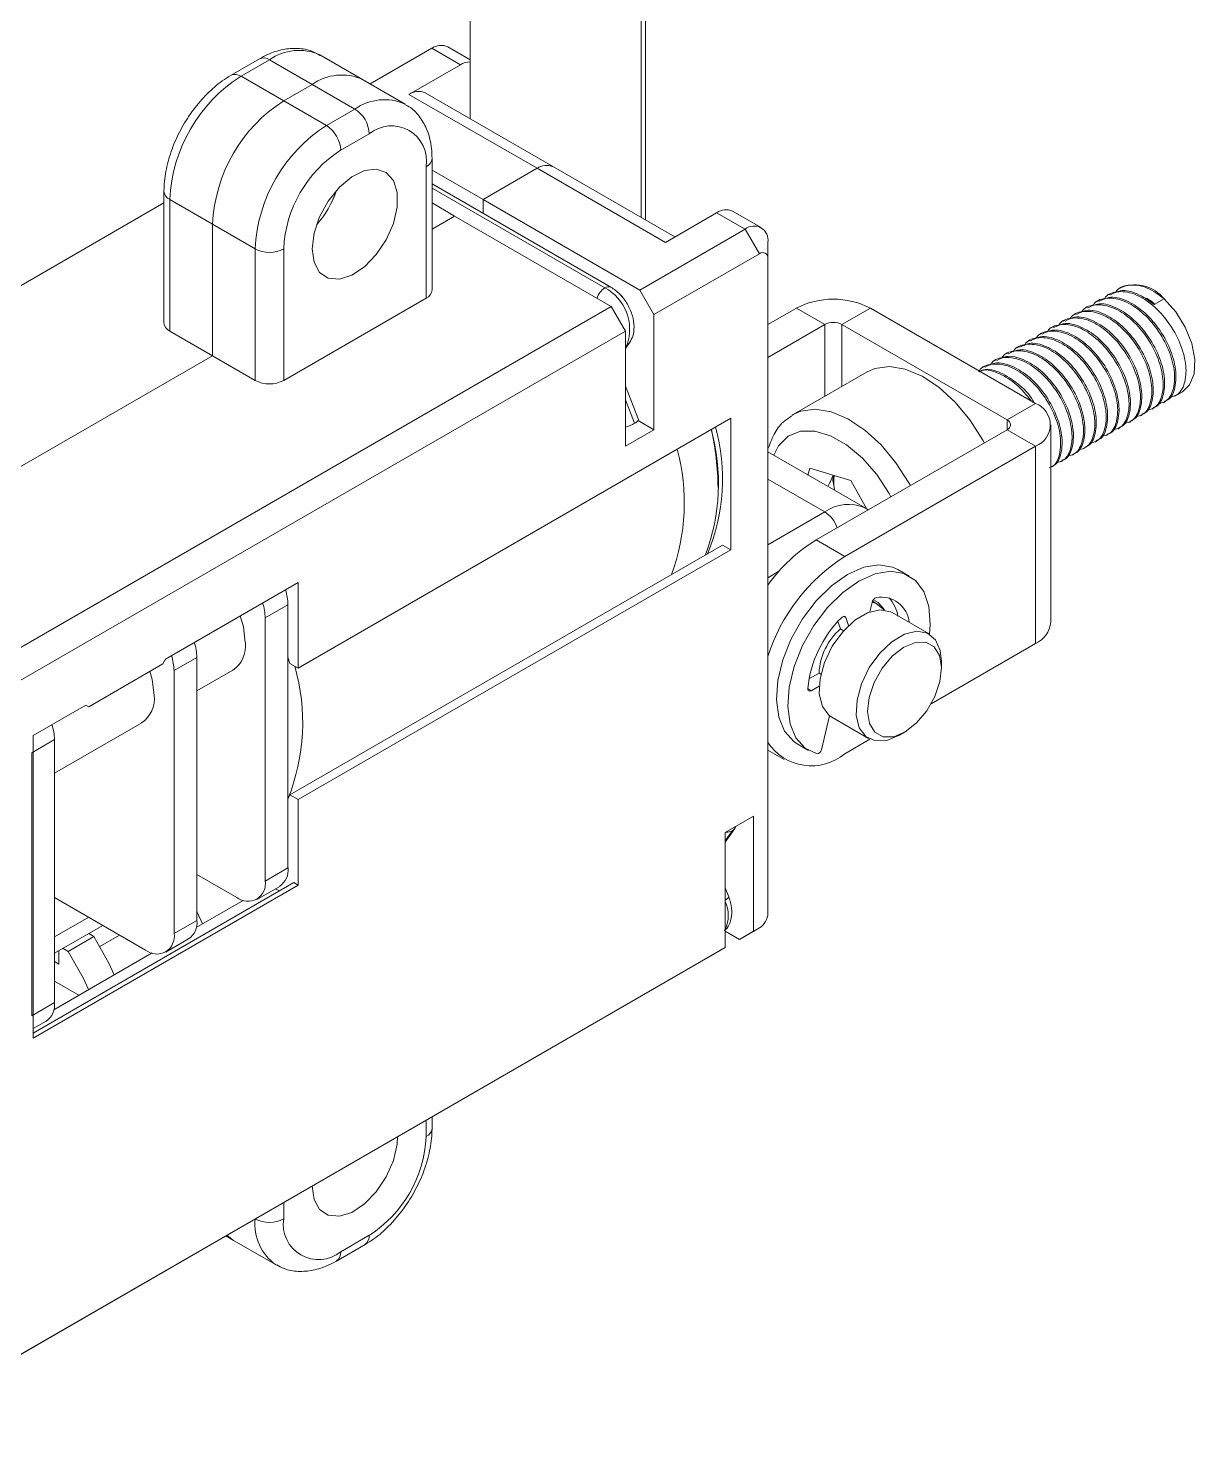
# Paper-space layout '시트4_ENG_with accessory' of a CAD drawing. Header units: inches. Extents: x 0.2 to 16.3, y 0.2 to 11.5.
# Drawn here: x 13.916 to 15.057, y 8.543 to 9.919 of the extents above; entities that cross this region are included whole.
import ezdxf

# ---------------------------------------------------------------- set-up
doc = ezdxf.new("R2010")
doc.units = ezdxf.units.IN
doc.header["$MEASUREMENT"] = 0

psp = doc.layouts.new('시트4_ENG_with accessory')

# ---------------------------------------------------------------- linework, layer by layer
at = {"color": 7, "linetype": 'Continuous', "lineweight": 18}
for p, q in [((14.3482, 9.8307), (14.3482, 10.0345)), ((14.5194, 9.9951), (14.5194, 9.7318)), ((14.5152, 9.991), (14.5152, 9.7342)), ((14.3106, 9.8996), (14.2504, 9.8648)), ((14.3106, 9.8996), (14.3385, 9.8835)), ((14.3482, 9.8885), (14.3264, 9.9011)), ((14.1421, 9.8893), (14.1143, 9.8733)), ((14.1519, 9.8884), (14.1241, 9.8723)), ((14.1937, 9.8642), (14.1519, 9.8884)), ((14.2429, 9.8691), (14.2011, 9.8932)), ((14.3385, 9.8835), (14.2883, 9.8546)), ((14.1241, 9.8723), (14.1659, 9.8482)), ((14.2847, 9.845), (14.2429, 9.8691)), ((14.1659, 9.8482), (14.1937, 9.8642)), ((14.2354, 9.8401), (14.1937, 9.8642)), ((14.4136, 9.7823), (14.2883, 9.8546)), ((14.4294, 9.7838), (14.3041, 9.8561)), ((14.1659, 9.8482), (14.2076, 9.8241)), ((14.2076, 9.8241), (14.2354, 9.8401)), ((14.2494, 9.816), (14.2215, 9.8)), ((14.3108, 9.6633), (14.3108, 9.7919)), ((14.305, 9.6553), (14.305, 9.7839)), ((14.3108, 9.7805), (14.3607, 9.7517)), ((14.3607, 9.7517), (14.4136, 9.7823)), ((14.5389, 9.7099), (14.4136, 9.7823)), ((14.5481, 9.7153), (14.4294, 9.7838)), ((14.0487, 9.7598), (14.0487, 9.6312)), ((14.4857, 9.6661), (14.3108, 9.767)), ((14.0487, 9.7484), (13.7274, 9.5629)), ((14.0963, 9.7276), (14.0545, 9.7517)), ((14.0545, 9.7517), (14.0545, 9.6231)), ((14.3108, 9.7484), (14.3329, 9.7356)), ((14.5138, 9.6633), (14.3607, 9.7517)), ((14.3607, 9.7382), (14.3607, 9.7517)), ((14.3108, 9.7229), (14.3329, 9.7356)), ((14.486, 9.6473), (14.3329, 9.7356)), ((14.5389, 9.7099), (14.589, 9.7389)), ((14.6168, 9.7228), (14.589, 9.7389)), ((14.6326, 9.7243), (14.6047, 9.7404)), ((14.138, 9.7035), (14.0963, 9.7276)), ((14.0963, 9.599), (14.0963, 9.7276)), ((14.5138, 9.6633), (14.6168, 9.7228)), ((14.6168, 9.7228), (14.6308, 9.6987)), ((14.138, 9.5749), (14.138, 9.7035)), ((14.1659, 9.7035), (14.1659, 9.5749)), ((14.6391, 9.7099), (14.6391, 9.6939)), ((14.6308, 9.6987), (14.5278, 9.6392)), ((14.6391, 9.0541), (14.6391, 9.6939)), ((14.5278, 9.6392), (14.5138, 9.6633)), ((14.9854, 9.6662), (14.9835, 9.6651)), ((14.1659, 9.5749), (14.305, 9.6553)), ((14.9626, 9.653), (14.9613, 9.6522)), ((14.9738, 9.6595), (14.9724, 9.6587)), ((15.0266, 9.6546), (15.0169, 9.649)), ((13.7705, 9.2342), (14.486, 9.6473)), ((14.486, 9.6473), (14.4999, 9.6231)), ((14.5278, 9.6392), (14.5278, 9.5267)), ((14.6391, 9.6295), (14.667, 9.6456)), ((14.6948, 9.6295), (14.667, 9.6456)), ((14.7115, 9.6295), (14.7393, 9.6456)), ((14.7393, 9.6456), (14.9008, 9.5524)), ((14.9404, 9.6402), (14.939, 9.6394)), ((14.9515, 9.6466), (14.9501, 9.6458)), ((14.4999, 9.6231), (13.7845, 9.2101)), ((14.0545, 9.6231), (14.0963, 9.599)), ((14.4999, 9.6231), (14.4999, 9.5106)), ((14.6391, 9.5974), (14.6948, 9.6295)), ((14.7115, 9.6295), (14.873, 9.5363)), ((14.907, 9.6209), (14.9056, 9.6201)), ((14.9181, 9.6273), (14.9167, 9.6265)), ((14.9292, 9.6337), (14.9278, 9.6329)), ((14.4999, 9.6061), (14.5039, 9.6118)), ((14.8847, 9.608), (14.8833, 9.6072)), ((14.8958, 9.6145), (14.8944, 9.6137)), ((13.6174, 9.3226), (14.0963, 9.599)), ((14.138, 9.5749), (14.0963, 9.599)), ((14.8624, 9.5952), (14.861, 9.5944)), ((14.8736, 9.6016), (14.8722, 9.6008)), ((14.7363, 9.5833), (14.6639, 9.5415)), ((14.8513, 9.5887), (14.8499, 9.5879)), ((14.5126, 9.5366), (14.4999, 9.5692)), ((14.873, 9.5363), (14.9008, 9.5524)), ((15.0259, 9.5531), (15.0273, 9.554)), ((15.037, 9.5596), (15.0445, 9.5639)), ((14.1798, 9.2937), (14.6029, 9.5379)), ((14.6029, 9.4094), (14.6029, 9.5379)), ((14.6625, 9.5406), (14.6639, 9.5415)), ((15.0036, 9.5403), (15.005, 9.5411)), ((15.0147, 9.5467), (15.0161, 9.5475)), ((14.4999, 9.5106), (14.5278, 9.5267)), ((14.5123, 9.5356), (14.5278, 9.5267)), ((14.6864, 9.419), (14.873, 9.5267)), ((14.873, 9.5267), (14.9008, 9.5106)), ((14.9158, 9.3386), (14.9158, 9.5315)), ((14.9813, 9.5274), (14.9827, 9.5282)), ((14.9925, 9.5339), (14.9939, 9.5347)), ((14.7143, 9.4029), (14.9008, 9.5106)), ((14.9008, 9.3177), (14.9008, 9.5106)), ((14.9591, 9.5146), (14.9604, 9.5154)), ((14.9702, 9.521), (14.9716, 9.5218)), ((14.7342, 9.4502), (14.6391, 9.5051)), ((14.9368, 9.5017), (14.9382, 9.5025)), ((14.9479, 9.5082), (14.9493, 9.509)), ((14.6803, 9.489), (14.6783, 9.4824)), ((14.7202, 9.4772), (14.6803, 9.489)), ((14.9158, 9.4896), (14.9159, 9.4897)), ((14.9256, 9.4953), (14.927, 9.4961)), ((14.736, 9.449), (14.7202, 9.4772)), ((14.1717, 9.1697), (14.5948, 9.414)), ((14.5948, 9.414), (14.6029, 9.4094)), ((14.7143, 9.4029), (14.6864, 9.419)), ((14.1798, 9.1651), (14.6029, 9.4094)), ((14.7774, 9.3837), (14.7663, 9.3901)), ((14.0503, 9.3025), (14.1798, 9.3772)), ((14.1798, 9.2937), (14.1798, 9.3772)), ((14.7466, 9.356), (14.7414, 9.359)), ((14.1478, 9.3427), (14.17, 9.3555)), ((14.17, 9.3555), (14.17, 9.0984)), ((14.7388, 9.3487), (14.741, 9.3578)), ((14.7967, 9.3271), (14.7605, 9.348)), ((14.1478, 9.3427), (14.1478, 9.0855)), ((14.7076, 9.3393), (14.7101, 9.332)), ((14.7132, 9.3302), (14.7101, 9.332)), ((14.7154, 9.343), (14.718, 9.3352)), ((14.9008, 9.3177), (14.7988, 9.2588)), ((14.0587, 9.2913), (14.0809, 9.3041)), ((14.0809, 9.3041), (14.0809, 9.0469)), ((14.1717, 9.2983), (14.17, 9.3045)), ((14.0475, 9.2977), (13.9752, 9.2559)), ((14.0475, 9.2977), (14.0503, 9.3025)), ((14.0587, 9.2913), (14.0587, 9.0341)), ((14.0809, 9.2713), (14.116, 9.2915)), ((14.1717, 9.2983), (14.1798, 9.2937)), ((14.8089, 9.2936), (14.8089, 9.3)), ((14.6892, 9.2888), (14.6793, 9.2831)), ((14.6893, 9.276), (14.6815, 9.2715)), ((14.691, 9.2877), (14.6892, 9.2888)), ((13.9209, 9.2278), (13.9724, 9.2575)), ((13.9724, 9.2575), (13.9752, 9.2559)), ((13.9752, 9.2559), (13.9724, 9.2575)), ((13.9417, 9.1909), (14.027, 9.2401)), ((14.6915, 9.2139), (14.6995, 9.247)), ((14.7015, 9.2457), (14.7376, 9.2248)), ((13.9195, 9.2109), (13.9417, 9.2238)), ((13.9209, 9.2278), (13.9209, 8.932)), ((13.9417, 9.2238), (13.9417, 8.9666)), ((14.7388, 9.2242), (14.7143, 9.21)), ((14.7672, 9.2277), (14.7727, 9.2309)), ((13.9195, 9.2109), (13.9195, 8.9537)), ((14.6391, 9.2135), (14.6552, 9.2042)), ((14.6679, 9.2196), (14.679, 9.2132)), ((14.17, 9.1654), (14.1717, 9.1697)), ((14.1717, 9.1697), (14.1798, 9.1651)), ((14.1798, 9.0815), (14.1798, 9.1651)), ((14.5974, 9.1329), (14.6252, 9.149)), ((14.6252, 9.0364), (14.6252, 9.149)), ((14.5974, 9.1234), (14.6067, 9.1368)), ((14.5974, 9.0204), (14.5974, 9.1329)), ((14.1478, 9.0855), (14.17, 9.0984)), ((14.1756, 9.0839), (13.9209, 8.9369)), ((14.1199, 9.0694), (14.0809, 9.0919)), ((14.1756, 9.0839), (14.1798, 9.0815)), ((13.9209, 8.932), (14.1798, 9.0815)), ((14.1396, 9.0675), (14.1619, 9.0803)), ((14.1579, 9.078), (14.1617, 9.0759)), ((14.6008, 9.0701), (14.5974, 9.0789)), ((14.0308, 9.018), (13.9417, 9.0694)), ((14.1262, 9.0666), (14.0802, 9.0401)), ((13.9752, 9.0502), (13.9417, 9.0309)), ((13.9891, 9.0421), (13.9417, 9.0148)), ((14.0587, 9.0341), (14.0809, 9.0469)), ((13.9551, 9.0167), (13.9801, 9.0312)), ((13.9752, 9.0341), (13.9801, 9.0312)), ((13.986, 9.0215), (14.0054, 9.0327)), ((14.0505, 9.0161), (14.0728, 9.0289)), ((14.6113, 9.0284), (14.5974, 9.0364)), ((14.6113, 9.0284), (14.6252, 9.0364)), ((14.6168, 9.0316), (14.6113, 9.0284)), ((14.6168, 9.0316), (14.6308, 9.0397)), ((14.6252, 9.0364), (14.6308, 9.0397)), ((13.7845, 8.5511), (14.5974, 9.0204)), ((14.0371, 9.0152), (13.941, 8.9597)), ((13.9459, 9.0172), (13.9459, 9.0043)), ((13.9501, 9.0196), (13.9551, 9.0167)), ((14.5974, 9.0204), (14.5834, 9.0123)), ((14.5834, 9.0123), (13.7705, 8.5431)), ((13.9417, 9.0068), (13.9459, 9.0043)), ((13.9417, 8.9875), (13.9654, 8.9738)), ((13.9195, 8.9537), (13.9417, 8.9666)), ((13.9209, 8.9412), (13.9336, 8.9486)), ((14.3108, 8.8436), (14.3108, 8.855)), ((14.1092, 8.7385), (14.1166, 8.7342)), ((14.1102, 8.7391), (14.1166, 8.7342)), ((14.1166, 8.7342), (14.1584, 8.7101)), ((14.2175, 8.714), (14.2453, 8.7301)), ((14.2215, 8.723), (14.2494, 8.7391))]:
    psp.add_line(p, q, dxfattribs=at)
at = {"color": 8, "linetype": 'Continuous', "lineweight": 18}
for p, q in [((14.4798, 9.6655), (14.3108, 9.763)), ((14.4971, 9.6569), (14.4953, 9.658)), ((14.6948, 9.6295), (14.6948, 9.5593)), ((14.7115, 9.569), (14.7115, 9.6295)), ((14.5015, 9.6096), (14.4999, 9.6089)), ((14.4999, 9.6073), (14.5015, 9.6096)), ((14.5088, 9.533), (14.4999, 9.5559)), ((14.873, 9.5363), (14.873, 9.5267)), ((14.6948, 9.4463), (14.6391, 9.4784)), ((14.6391, 9.4142), (14.6948, 9.4463)), ((14.65, 9.3883), (14.6391, 9.382)), ((14.7154, 9.343), (14.7132, 9.3442)), ((14.6815, 9.2715), (14.6782, 9.2734)), ((14.6043, 9.1346), (14.5974, 9.1247)), ((14.305, 8.8355), (14.305, 8.8516)), ((14.1659, 8.7713), (14.1659, 8.7552)), ((14.138, 8.7552), (14.138, 8.7552)), ((14.138, 8.7552), (14.138, 8.7552))]:
    psp.add_line(p, q, dxfattribs=at)
at = {"color": 7, "linetype": 'Continuous', "lineweight": 18, "flags": 128}
for points in [[(14.1955, 9.6904), (14.1937, 9.7035), (14.1955, 9.7188), (14.2009, 9.7349), (14.2094, 9.7503), (14.2202, 9.7637), (14.2323, 9.7739), (14.2447, 9.78), (14.2563, 9.7814), (14.2661, 9.7781), (14.2731, 9.7703), (14.2767, 9.7587), (14.2767, 9.7443), (14.2731, 9.7284), (14.2661, 9.7125), (14.2563, 9.6979), (14.2447, 9.686), (14.2323, 9.6777), (14.2202, 9.6739), (14.2094, 9.6749), (14.2009, 9.6805), (14.1955, 9.6904)], [(15.0445, 9.5639), (15.0514, 9.5705), (15.0558, 9.5815), (15.0565, 9.5954), (15.0536, 9.611), (15.0472, 9.6271), (15.0379, 9.642), (15.0266, 9.6546)], [(14.8507, 9.5141), (14.8493, 9.5166), (14.8367, 9.5363), (14.8222, 9.5537), (14.8063, 9.5682), (14.7898, 9.5791), (14.7734, 9.586), (14.7579, 9.5885), (14.7438, 9.5866), (14.7363, 9.5833)], [(14.7663, 9.3901), (14.7611, 9.3925), (14.7477, 9.3947), (14.7328, 9.3922), (14.7171, 9.3852), (14.7013, 9.374), (14.6864, 9.3593), (14.673, 9.3417), (14.662, 9.3222), (14.6538, 9.3018), (14.6489, 9.2815), (14.6475, 9.2625), (14.6497, 9.2457), (14.6555, 9.2319), (14.6644, 9.2219), (14.6679, 9.2196)], [(14.7971, 9.3268), (14.7978, 9.3364), (14.7964, 9.3538), (14.7915, 9.3684), (14.7833, 9.3793), (14.7722, 9.3861), (14.7589, 9.3883), (14.7439, 9.3858), (14.7282, 9.3788), (14.7124, 9.3676), (14.6975, 9.3528), (14.6842, 9.3353), (14.6731, 9.3157), (14.6649, 9.2953), (14.66, 9.2751), (14.6586, 9.2561), (14.6609, 9.2392), (14.6666, 9.2255), (14.6755, 9.2155), (14.6872, 9.2098), (14.6872, 9.2098)], [(14.7423, 9.3605), (14.7469, 9.3579), (14.7532, 9.3505)], [(14.7605, 9.348), (14.7589, 9.3488), (14.7485, 9.3507), (14.7365, 9.3478), (14.7241, 9.3404), (14.7123, 9.3291), (14.7021, 9.315), (14.6945, 9.2992), (14.6901, 9.2832), (14.6894, 9.2684), (14.6924, 9.2562), (14.6988, 9.2476), (14.7015, 9.2457)], [(14.7527, 9.3505), (14.745, 9.3568), (14.7411, 9.3582)], [(14.1232, 9.3446), (14.1264, 9.3339), (14.1283, 9.3186)], [(14.7111, 9.3429), (14.7117, 9.3435), (14.7124, 9.3439), (14.713, 9.3442), (14.7137, 9.3443), (14.7142, 9.3442), (14.7147, 9.3439), (14.7151, 9.3435), (14.7154, 9.343)], [(14.8089, 9.3), (14.8077, 9.3108), (14.803, 9.3214), (14.7951, 9.3279), (14.7847, 9.3298), (14.7727, 9.3269), (14.7603, 9.3195), (14.7485, 9.3082), (14.7383, 9.2941), (14.7307, 9.2783), (14.7263, 9.2623), (14.7256, 9.2475), (14.7285, 9.2353), (14.7349, 9.2267), (14.7442, 9.2224), (14.7555, 9.2229), (14.7678, 9.2281), (14.7678, 9.2281)], [(14.7621, 9.2266), (14.7733, 9.2313), (14.7845, 9.24), (14.7945, 9.2519), (14.8024, 9.2658), (14.8073, 9.2804), (14.8089, 9.2943), (14.807, 9.306), (14.8017, 9.3145), (14.7935, 9.3189), (14.7834, 9.3188), (14.7722, 9.3142), (14.761, 9.3055), (14.751, 9.2936), (14.7431, 9.2796), (14.7381, 9.265), (14.7366, 9.2512), (14.7385, 9.2394), (14.7438, 9.2309), (14.7519, 9.2265), (14.7621, 9.2266)], [(14.035, 9.2905), (14.0373, 9.2824), (14.0392, 9.2672)], [(14.0865, 9.0437), (14.0811, 9.055), (14.0809, 9.0553)], [(14.0002, 8.9939), (13.9948, 9.0052), (13.9801, 9.0312)], [(13.9751, 8.9794), (13.9697, 8.9907), (13.9551, 9.0167)], [(14.2772, 8.8356), (14.2767, 8.8281), (14.2731, 8.8122), (14.2661, 8.7963), (14.2563, 8.7817), (14.2447, 8.7698), (14.2323, 8.7615), (14.2202, 8.7577), (14.2094, 8.7587), (14.2009, 8.7643), (14.1955, 8.7742), (14.1937, 8.7873)], [(14.1166, 8.7342), (14.1166, 8.7342), (14.1102, 8.7391)]]:
    psp.add_lwpolyline(points, dxfattribs=at)
at = {"color": 8, "linetype": 'Continuous', "lineweight": 18, "flags": 128}
for points in [[(14.5015, 9.6096), (14.503, 9.6107), (14.5039, 9.6118)], [(14.6639, 9.5415), (14.6714, 9.5448), (14.6855, 9.5467), (14.701, 9.5442), (14.7174, 9.5373), (14.7339, 9.5264), (14.7498, 9.5119), (14.7643, 9.4945), (14.7769, 9.4749), (14.7785, 9.4721)], [(14.7594, 9.4611), (14.7578, 9.4642), (14.7456, 9.4828), (14.7315, 9.499), (14.7161, 9.512), (14.7003, 9.5209), (14.685, 9.5254), (14.671, 9.5253), (14.659, 9.5204), (14.6496, 9.5111), (14.6448, 9.5018)], [(14.5974, 9.0667), (14.5985, 9.0674), (14.5996, 9.0683), (14.6004, 9.0691), (14.6008, 9.0697), (14.6008, 9.0701)]]:
    psp.add_lwpolyline(points, dxfattribs=at)
at = {"color": 8, "linetype": 'Continuous', "lineweight": 18}
for centre, radius, start, end in [((14.1808, 9.8481), 0.0495, 65.693, 125.6175), ((14.1462, 9.8803), 0.0099, 54.3826, 114.3071), ((14.1183, 9.8642), 0.0099, 54.384, 114.2919), ((14.2643, 9.7998), 0.0496, 66.1068, 125.5813), ((14.301, 9.7929), 0.0099, 294.3765, 354.2898), ((14.0586, 9.7608), 0.0099, 185.7102, 245.6245), ((14.4897, 9.6501), 0.0183, 122.6975, 163.615), ((14.4832, 9.6609), 0.00569, 64.193, 127.0929), ((14.7179, 9.4141), 0.0396, 65.8361, 125.605), ((14.6784, 9.4208), 0.0303, 19.4095, 57.3194), ((13.9847, 9.2404), 0.1997, 338.1164, 15.9986), ((14.5679, 9.0518), 0.0325, 334.9661, 25.0339), ((14.301, 8.8446), 0.0099, 294.3752, 354.3054), ((14.1861, 8.7498), 0.0484, 173.6629, 235.4035), ((14.2395, 8.7381), 0.0099, 305.7098, 5.6188), ((14.2117, 8.7221), 0.0099, 305.707, 5.6193)]:
    psp.add_arc(centre, radius, start, end, dxfattribs=at)
at = {"color": 7, "linetype": 'Continuous', "lineweight": 18}
for centre, radius, start, end in [((14.3198, 9.8867), 0.0158, 65.693, 125.6176), ((14.349, 9.8668), 0.0197, 92.3148, 122.2656), ((14.2056, 9.7449), 0.1513, 122.6055, 177.3945), ((14.2225, 9.824), 0.0495, 65.6931, 125.6175), ((14.2976, 9.8417), 0.0158, 65.6931, 125.6176), ((14.2474, 9.7208), 0.1513, 122.6055, 177.3945), ((14.2191, 9.8147), 0.0303, 2.6056, 57.3944), ((14.2891, 9.6966), 0.1513, 122.6055, 177.3945), ((14.1913, 9.7986), 0.0303, 2.6056, 57.3944), ((14.2711, 9.7894), 0.0344, 350.7859, 129.2032), ((14.2867, 9.698), 0.121, 122.6055, 177.3945), ((14.4228, 9.7694), 0.0158, 65.6931, 125.6176), ((14.1233, 9.7924), 0.0993, 318.5615, 341.534), ((14.1228, 9.7927), 0.0999, 318.6346, 341.3708), ((14.5982, 9.726), 0.0158, 65.6931, 125.6176), ((14.6255, 9.7121), 0.0138, 350.7858, 129.2036), ((14.1519, 9.7304), 0.0303, 242.6097, 297.3903), ((14.634, 9.6947), 0.00516, 350.7854, 129.2032), ((14.301, 9.6643), 0.0099, 294.3748, 354.3052), ((14.4573, 9.6246), 0.0467, 341.2216, 61.1897), ((14.9981, 9.6323), 0.0361, 37.9855, 110.5926), ((14.7031, 9.5757), 0.0787, 62.6095, 117.3905), ((14.0586, 9.6322), 0.0099, 185.6945, 245.6259), ((14.7031, 9.6134), 0.0182, 62.6101, 117.3899), ((14.1519, 9.6018), 0.0303, 242.6097, 297.3903), ((14.8929, 9.5315), 0.0223, 290.7837, 69.2163), ((14.4842, 9.5771), 0.0505, 288.159, 299.1724), ((14.5069, 9.5387), 0.00599, 287.8963, 339.7354), ((14.3895, 9.4744), 0.2013, 339.6573, 15.1175), ((14.404, 9.4789), 0.1908, 337.3776, 15.3245), ((14.3287, 9.4688), 0.2617, 0.3455, 12.8315), ((14.8711, 9.5315), 0.00516, 290.7847, 69.2153), ((14.3561, 9.4551), 0.2013, 339.6573, 15.1175), ((14.7698, 9.2825), 0.16, 121.4188, 144.7975), ((14.8132, 9.2491), 0.1829, 122.7512, 162.1576), ((14.1198, 9.3546), 0.0502, 1.0501, 18.0511), ((14.7474, 9.3565), 0.0065, 108.494, 169.0186), ((14.7499, 9.3355), 0.0276, 5.768, 99.4674), ((14.7317, 9.3388), 0.035, 9.3644, 42.2052), ((14.0975, 9.3418), 0.0502, 1.0504, 18.0559), ((14.7906, 9.2628), 0.1129, 134.7865, 174.4341), ((14.7505, 9.2858), 0.0614, 131.1928, 177.1959), ((14.8902, 9.3411), 0.0257, 294.3746, 354.3054), ((14.0307, 9.3032), 0.0502, 1.0505, 18.0559), ((14.0995, 9.3153), 0.029, 304.8224, 6.4898), ((14.0084, 9.2903), 0.0502, 1.0505, 18.0559), ((14.0104, 9.2639), 0.029, 304.8223, 6.4899), ((14.6802, 9.2732), 0.00211, 164.8051, 308.0946), ((13.8915, 9.2228), 0.0502, 1.051, 18.0552), ((14.6816, 9.249), 0.0509, 213.3937, 309.9366), ((14.6868, 9.2145), 0.00468, 274.3482, 352.7982), ((14.6006, 9.1411), 0.00748, 299.5912, 342.8757), ((14.5995, 9.1435), 0.0102, 263.3852, 298.347), ((14.1509, 9.0962), 0.0193, 304.7946, 6.5177), ((14.1308, 9.0828), 0.0172, 230.7969, 9.2139), ((14.0624, 9.0445), 0.0187, 303.7436, 7.5687), ((14.621, 9.0549), 0.0182, 302.6062, 357.3941), ((14.0417, 9.0313), 0.0172, 230.797, 9.2137), ((13.9232, 8.9641), 0.0187, 303.7614, 7.5506), ((14.1842, 8.841), 0.121, 302.6056, 357.3945), ((14.1519, 8.782), 0.0303, 242.6097, 297.3903), ((14.1998, 8.7497), 0.0344, 170.7859, 309.2034)]:
    psp.add_arc(centre, radius, start, end, dxfattribs=at)
for points, knots in [([(14.2012, 9.8926), (14.1986, 9.8941), (14.1921, 9.8981), (14.1794, 9.9), (14.1646, 9.8989), (14.152, 9.8947), (14.1447, 9.8908), (14.1421, 9.8893)], [0, 0, 0, 0, 0.141222, 0.368388, 0.600899, 0.854611, 1, 1, 1, 1]), ([(14.1143, 9.8733), (14.1114, 9.8715), (14.103, 9.8662), (14.0904, 9.8551), (14.0772, 9.8398), (14.066, 9.8224), (14.0572, 9.8037), (14.0512, 9.7845), (14.0489, 9.7696), (14.0488, 9.7615), (14.0487, 9.7598)], [0, 0, 0, 0, 0.074617, 0.217776, 0.367191, 0.519612, 0.671642, 0.820086, 0.962742, 1, 1, 1, 1]), ([(14.3108, 9.7919), (14.3107, 9.7952), (14.3104, 9.8044), (14.3072, 9.8184), (14.2999, 9.8318), (14.2921, 9.8408), (14.286, 9.8437), (14.2841, 9.8447)], [0, 0, 0, 0, 0.159724, 0.4448503, 0.6772438, 0.8968728, 1, 1, 1, 1]), ([(14.5039, 9.6118), (14.5051, 9.6138), (14.5078, 9.6186), (14.5087, 9.6278), (14.507, 9.6387), (14.5021, 9.6496), (14.4951, 9.6594), (14.4887, 9.664), (14.4857, 9.6661)], [0, 0, 0, 0, 0.110564, 0.259092, 0.433166, 0.628435, 0.826169, 1, 1, 1, 1]), ([(15.0314, 9.5584), (15.0344, 9.5591), (15.0421, 9.5611), (15.0482, 9.575), (15.0481, 9.5923), (15.0424, 9.6124), (15.0314, 9.6319), (15.0168, 9.6482), (15, 9.6594), (14.9835, 9.663), (14.9711, 9.6598), (14.9682, 9.655), (14.9678, 9.6542)], [0, 0, 0, 0, 0.055766, 0.142329, 0.252976, 0.382086, 0.528075, 0.667434, 0.791275, 0.896266, 0.982793, 1, 1, 1, 1]), ([(15.0169, 9.649), (15.0116, 9.6528), (15.0018, 9.66), (14.9854, 9.6644), (14.9772, 9.6603), (14.9742, 9.6587)], [0, 0, 0, 0, 0.424515, 0.784413, 1, 1, 1, 1]), ([(15.0266, 9.6546), (15.0212, 9.6586), (15.0113, 9.666), (14.9946, 9.6694), (14.9822, 9.6662), (14.9794, 9.6614), (14.9789, 9.6606)], [0, 0, 0, 0, 0.3723803, 0.688081, 0.9482585, 1, 1, 1, 1]), ([(15.0092, 9.5455), (15.0121, 9.5463), (15.0198, 9.5482), (15.0259, 9.5621), (15.0258, 9.5795), (15.0201, 9.5996), (15.0091, 9.619), (14.9945, 9.6354), (14.9777, 9.6466), (14.9612, 9.6501), (14.9488, 9.6469), (14.946, 9.6421), (14.9455, 9.6413)], [0, 0, 0, 0, 0.055766, 0.142329, 0.252976, 0.382086, 0.528075, 0.667434, 0.791275, 0.896266, 0.982793, 1, 1, 1, 1]), ([(15.0157, 9.5483), (15.0168, 9.5486), (15.0224, 9.5504), (15.0271, 9.5632), (15.0273, 9.5802), (15.0215, 9.6004), (15.0105, 9.6198), (14.9958, 9.6363), (14.9794, 9.647), (14.9631, 9.6516), (14.955, 9.6474), (14.9519, 9.6458)], [0, 0, 0, 0, 0.022825, 0.116458, 0.236142, 0.375797, 0.533709, 0.684449, 0.818405, 0.931971, 1, 1, 1, 1]), ([(15.0203, 9.5519), (15.0233, 9.5527), (15.0309, 9.5546), (15.0371, 9.5685), (15.037, 9.5859), (15.0312, 9.606), (15.0203, 9.6254), (15.0056, 9.6418), (14.9889, 9.653), (14.9724, 9.6565), (14.9599, 9.6534), (14.9571, 9.6485), (14.9566, 9.6477)], [0, 0, 0, 0, 0.055766, 0.142329, 0.252976, 0.382086, 0.528075, 0.667434, 0.791275, 0.896266, 0.982793, 1, 1, 1, 1]), ([(15.0269, 9.5547), (15.028, 9.5551), (15.0335, 9.5568), (15.0383, 9.5696), (15.0384, 9.5866), (15.0326, 9.6069), (15.0217, 9.6262), (15.0069, 9.6427), (14.9905, 9.6534), (14.9743, 9.658), (14.9661, 9.6538), (14.963, 9.6523)], [0, 0, 0, 0, 0.022825, 0.116458, 0.236142, 0.375797, 0.533709, 0.684449, 0.818405, 0.931971, 1, 1, 1, 1]), ([(15.0175, 9.6493), (15.0142, 9.6522), (15.0106, 9.6553), (15.006, 9.656), (15.0055, 9.6561)], [0, 0, 0, 0, 0.893205, 1, 1, 1, 1]), ([(14.9869, 9.5326), (14.9899, 9.5334), (14.9975, 9.5354), (15.0036, 9.5492), (15.0036, 9.5666), (14.9978, 9.5867), (14.9868, 9.6061), (14.9722, 9.6225), (14.9555, 9.6337), (14.939, 9.6372), (14.9265, 9.6341), (14.9237, 9.6292), (14.9232, 9.6284)], [0, 0, 0, 0, 0.055766, 0.142328, 0.252976, 0.382086, 0.528074, 0.667434, 0.791275, 0.896266, 0.982793, 1, 1, 1, 1]), ([(14.9935, 9.5354), (14.9946, 9.5358), (15.0001, 9.5375), (15.0048, 9.5503), (15.005, 9.5673), (14.9992, 9.5876), (14.9883, 9.6069), (14.9735, 9.6235), (14.9571, 9.6341), (14.9409, 9.6387), (14.9327, 9.6345), (14.9296, 9.633)], [0, 0, 0, 0, 0.022825, 0.116458, 0.236142, 0.375797, 0.533709, 0.684449, 0.818405, 0.931971, 1, 1, 1, 1]), ([(14.998, 9.5391), (15.001, 9.5398), (15.0087, 9.5418), (15.0148, 9.5557), (15.0147, 9.573), (15.009, 9.5932), (14.998, 9.6126), (14.9833, 9.629), (14.9666, 9.6401), (14.9501, 9.6437), (14.9377, 9.6405), (14.9348, 9.6357), (14.9344, 9.6349)], [0, 0, 0, 0, 0.055766, 0.142329, 0.252976, 0.382086, 0.528075, 0.667434, 0.791275, 0.896266, 0.982793, 1, 1, 1, 1]), ([(15.0046, 9.5419), (15.0057, 9.5422), (15.0113, 9.544), (15.016, 9.5568), (15.0162, 9.5737), (15.0103, 9.594), (14.9994, 9.6133), (14.9846, 9.6299), (14.9683, 9.6406), (14.952, 9.6452), (14.9438, 9.641), (14.9408, 9.6394)], [0, 0, 0, 0, 0.0228248, 0.1164578, 0.236142, 0.3757974, 0.5337086, 0.684449, 0.818405, 0.9319713, 1, 1, 1, 1]), ([(14.9646, 9.5198), (14.9676, 9.5206), (14.9753, 9.5225), (14.9814, 9.5364), (14.9813, 9.5538), (14.9756, 9.5739), (14.9646, 9.5933), (14.9499, 9.6097), (14.9332, 9.6209), (14.9167, 9.6244), (14.9043, 9.6212), (14.9014, 9.6164), (14.901, 9.6156)], [0, 0, 0, 0, 0.055766, 0.142329, 0.252976, 0.382086, 0.528075, 0.667434, 0.791275, 0.896266, 0.982793, 1, 1, 1, 1]), ([(14.9712, 9.5226), (14.9723, 9.5229), (14.9779, 9.5247), (14.9826, 9.5375), (14.9827, 9.5545), (14.9769, 9.5747), (14.966, 9.594), (14.9512, 9.6106), (14.9349, 9.6213), (14.9186, 9.6259), (14.9104, 9.6217), (14.9074, 9.6201)], [0, 0, 0, 0, 0.022825, 0.116458, 0.236142, 0.375797, 0.533709, 0.684449, 0.818405, 0.931972, 1, 1, 1, 1]), ([(14.9757, 9.5262), (14.9787, 9.527), (14.9864, 9.5289), (14.9925, 9.5428), (14.9924, 9.5602), (14.9867, 9.5803), (14.9757, 9.5997), (14.9611, 9.6161), (14.9443, 9.6273), (14.9278, 9.6308), (14.9154, 9.6276), (14.9126, 9.6228), (14.9121, 9.622)], [0, 0, 0, 0, 0.055766, 0.142328, 0.252976, 0.382087, 0.528074, 0.667433, 0.791275, 0.896266, 0.982793, 1, 1, 1, 1]), ([(14.9823, 9.529), (14.9834, 9.5294), (14.989, 9.5311), (14.9937, 9.5439), (14.9939, 9.5609), (14.9881, 9.5811), (14.9771, 9.6005), (14.9624, 9.617), (14.946, 9.6277), (14.9297, 9.6323), (14.9216, 9.6281), (14.9185, 9.6265)], [0, 0, 0, 0, 0.022825, 0.116458, 0.236142, 0.375797, 0.533709, 0.684449, 0.818405, 0.931972, 1, 1, 1, 1]), ([(14.9423, 9.5069), (14.9453, 9.5077), (14.953, 9.5096), (14.9591, 9.5235), (14.959, 9.5409), (14.9533, 9.561), (14.9423, 9.5804), (14.9277, 9.5968), (14.9109, 9.608), (14.8944, 9.6115), (14.882, 9.6084), (14.8792, 9.6035), (14.8787, 9.6027)], [0, 0, 0, 0, 0.055766, 0.142329, 0.252976, 0.382086, 0.528075, 0.667434, 0.791275, 0.896266, 0.982793, 1, 1, 1, 1]), ([(14.9489, 9.5097), (14.95, 9.5101), (14.9556, 9.5118), (14.9603, 9.5246), (14.9605, 9.5416), (14.9547, 9.5619), (14.9437, 9.5812), (14.929, 9.5977), (14.9126, 9.6084), (14.8963, 9.613), (14.8881, 9.6088), (14.8851, 9.6073)], [0, 0, 0, 0, 0.022825, 0.116458, 0.236143, 0.375798, 0.533709, 0.68445, 0.818405, 0.931971, 1, 1, 1, 1]), ([(14.9535, 9.5134), (14.9565, 9.5141), (14.9641, 9.5161), (14.9702, 9.53), (14.9701, 9.5473), (14.9644, 9.5674), (14.9534, 9.5869), (14.9388, 9.6032), (14.922, 9.6144), (14.9056, 9.618), (14.8931, 9.6148), (14.8903, 9.61), (14.8898, 9.6092)], [0, 0, 0, 0, 0.055766, 0.142329, 0.252976, 0.382086, 0.528075, 0.667434, 0.791275, 0.896266, 0.982793, 1, 1, 1, 1]), ([(14.9601, 9.5162), (14.9611, 9.5165), (14.9667, 9.5182), (14.9714, 9.531), (14.9716, 9.548), (14.9658, 9.5683), (14.9549, 9.5876), (14.9401, 9.6042), (14.9237, 9.6149), (14.9074, 9.6195), (14.8993, 9.6153), (14.8962, 9.6137)], [0, 0, 0, 0, 0.022825, 0.116458, 0.236142, 0.375797, 0.533709, 0.684449, 0.818405, 0.931971, 1, 1, 1, 1]), ([(14.9155, 9.4904), (14.9166, 9.4908), (14.9222, 9.4925), (14.9269, 9.5053), (14.9271, 9.5223), (14.9212, 9.5426), (14.9103, 9.5619), (14.8956, 9.5785), (14.8792, 9.5891), (14.8629, 9.5937), (14.8547, 9.5895), (14.8517, 9.588)], [0, 0, 0, 0, 0.0228252, 0.116458, 0.2361423, 0.3757972, 0.5337089, 0.6844497, 0.8184052, 0.9319715, 1, 1, 1, 1]), ([(14.9201, 9.4941), (14.9231, 9.4948), (14.9307, 9.4968), (14.9368, 9.5107), (14.9367, 9.528), (14.931, 9.5482), (14.92, 9.5676), (14.9054, 9.584), (14.8886, 9.5951), (14.8722, 9.5987), (14.8597, 9.5955), (14.8569, 9.5907), (14.8564, 9.5899)], [0, 0, 0, 0, 0.055766, 0.142329, 0.252976, 0.382086, 0.528075, 0.667434, 0.791275, 0.896266, 0.982793, 1, 1, 1, 1]), ([(14.9266, 9.4969), (14.9277, 9.4972), (14.9333, 9.499), (14.938, 9.5118), (14.9382, 9.5287), (14.9324, 9.549), (14.9215, 9.5683), (14.9067, 9.5849), (14.8903, 9.5956), (14.874, 9.6002), (14.8659, 9.596), (14.8628, 9.5944)], [0, 0, 0, 0, 0.0228252, 0.116458, 0.2361423, 0.3757972, 0.5337089, 0.6844497, 0.8184052, 0.9319715, 1, 1, 1, 1]), ([(14.9312, 9.5005), (14.9342, 9.5013), (14.9418, 9.5032), (14.948, 9.5171), (14.9479, 9.5345), (14.9422, 9.5546), (14.9312, 9.574), (14.9165, 9.5904), (14.8998, 9.6016), (14.8833, 9.6051), (14.8708, 9.6019), (14.868, 9.5971), (14.8675, 9.5963)], [0, 0, 0, 0, 0.055766, 0.142329, 0.252976, 0.382086, 0.528075, 0.667434, 0.791275, 0.896266, 0.982793, 1, 1, 1, 1]), ([(14.9378, 9.5033), (14.9389, 9.5036), (14.9445, 9.5054), (14.9492, 9.5182), (14.9493, 9.5352), (14.9435, 9.5554), (14.9326, 9.5748), (14.9178, 9.5913), (14.9015, 9.602), (14.8852, 9.6066), (14.877, 9.6024), (14.874, 9.6008)], [0, 0, 0, 0, 0.022825, 0.116458, 0.236142, 0.375798, 0.533709, 0.684449, 0.818405, 0.931971, 1, 1, 1, 1]), ([(14.9141, 9.4896), (14.9152, 9.49), (14.9208, 9.4917), (14.9255, 9.5045), (14.9257, 9.5215), (14.9199, 9.5418), (14.9089, 9.5611), (14.8943, 9.5775), (14.8775, 9.5887), (14.861, 9.5922), (14.8486, 9.5891), (14.8457, 9.5843), (14.8453, 9.5834)], [0, 0, 0, 0, 0.02186, 0.111531, 0.226152, 0.359898, 0.511129, 0.655491, 0.78378, 0.892542, 0.982175, 1, 1, 1, 1]), ([(14.8995, 9.5531), (14.8991, 9.5538), (14.8952, 9.5611), (14.8842, 9.572), (14.8681, 9.5825), (14.8535, 9.5873), (14.8468, 9.5842), (14.8453, 9.5834)], [0, 0, 0, 0, 0.03822, 0.373925, 0.672248, 0.925164, 1, 1, 1, 1]), ([(14.8967, 9.5547), (14.892, 9.5605), (14.8831, 9.5715), (14.8667, 9.5815), (14.853, 9.5865), (14.8472, 9.584), (14.8465, 9.5837)], [0, 0, 0, 0, 0.362171, 0.688306, 0.9648, 1, 1, 1, 1]), ([(14.6623, 9.5399), (14.66, 9.5385), (14.6535, 9.5346), (14.6452, 9.5238), (14.6415, 9.514), (14.6395, 9.5087)], [0, 0, 0, 0, 0.206145, 0.574684, 1, 1, 1, 1]), ([(14.7028, 9.4824), (14.702, 9.4803), (14.7004, 9.4765), (14.6986, 9.4729), (14.6978, 9.4712)], [0, 0, 0, 0, 0.542416, 1, 1, 1, 1]), ([(14.7033, 9.4822), (14.703, 9.4805), (14.7023, 9.4766), (14.7034, 9.4727), (14.704, 9.4705)], [0, 0, 0, 0, 0.421254, 1, 1, 1, 1]), ([(14.7041, 9.482), (14.7039, 9.4809), (14.7034, 9.4777), (14.7036, 9.4727), (14.7042, 9.4689), (14.7045, 9.4673)], [0, 0, 0, 0, 0.223052, 0.66574, 1, 1, 1, 1]), ([(14.737, 9.4482), (14.7367, 9.4485), (14.7359, 9.4493), (14.7347, 9.4497), (14.7339, 9.4499)], [0, 0, 0, 0, 0.340949, 1, 1, 1, 1]), ([(14.5964, 9.037), (14.5974, 9.0378), (14.6005, 9.0402), (14.6032, 9.0472), (14.6043, 9.0567), (14.6028, 9.0646), (14.6011, 9.0691), (14.6008, 9.0701)], [0, 0, 0, 0, 0.103879, 0.333926, 0.598418, 0.910883, 1, 1, 1, 1]), ([(14.2453, 8.7301), (14.2482, 8.7319), (14.2566, 8.7371), (14.2692, 8.7482), (14.2824, 8.7636), (14.2936, 8.7809), (14.3024, 8.7996), (14.3084, 8.8189), (14.3106, 8.8337), (14.3108, 8.8419), (14.3108, 8.8436)], [0, 0, 0, 0, 0.074617, 0.217776, 0.367191, 0.519612, 0.671642, 0.820085, 0.962741, 1, 1, 1, 1]), ([(14.159, 8.7104), (14.1613, 8.709), (14.1677, 8.7052), (14.1801, 8.7033), (14.1949, 8.7045), (14.2075, 8.7087), (14.2148, 8.7126), (14.2175, 8.714)], [0, 0, 0, 0, 0.131986, 0.361595, 0.596607, 0.853047, 1, 1, 1, 1])]:
    psp.add_open_spline(points, degree=3, knots=knots, dxfattribs=at)

doc.saveas('drawing.dxf')
